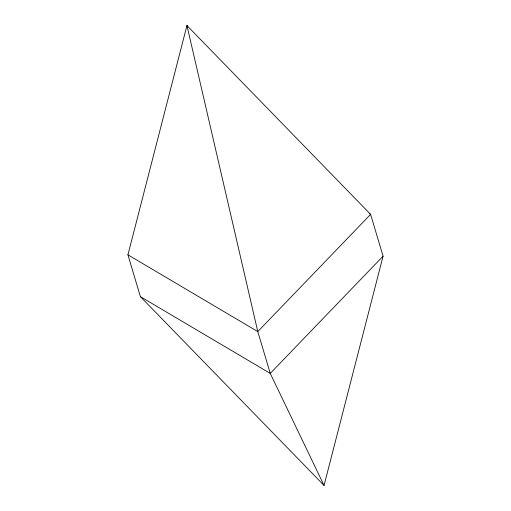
<?xml version="1.0" encoding="UTF-8"?>
<svg xmlns="http://www.w3.org/2000/svg" width="511" height="511" viewBox="0 0 511 511"><rect width="100%" height="100%" fill="white"/><g stroke="black" fill="none" stroke-linecap="round" stroke-linejoin="round"><path stroke-width="0.77" d="M127.929 254.823L186.949 25.55L370.609 214.365L383.071 256.177L324.051 485.45L140.391 296.635L127.929 254.823L257.787 331.601L270.249 373.407L324.051 485.45M383.071 256.177L270.249 373.407L140.391 296.635M369.236 213.553L370.609 214.365L257.787 331.601L186.949 25.55L187.639 26.987"/></g></svg>
